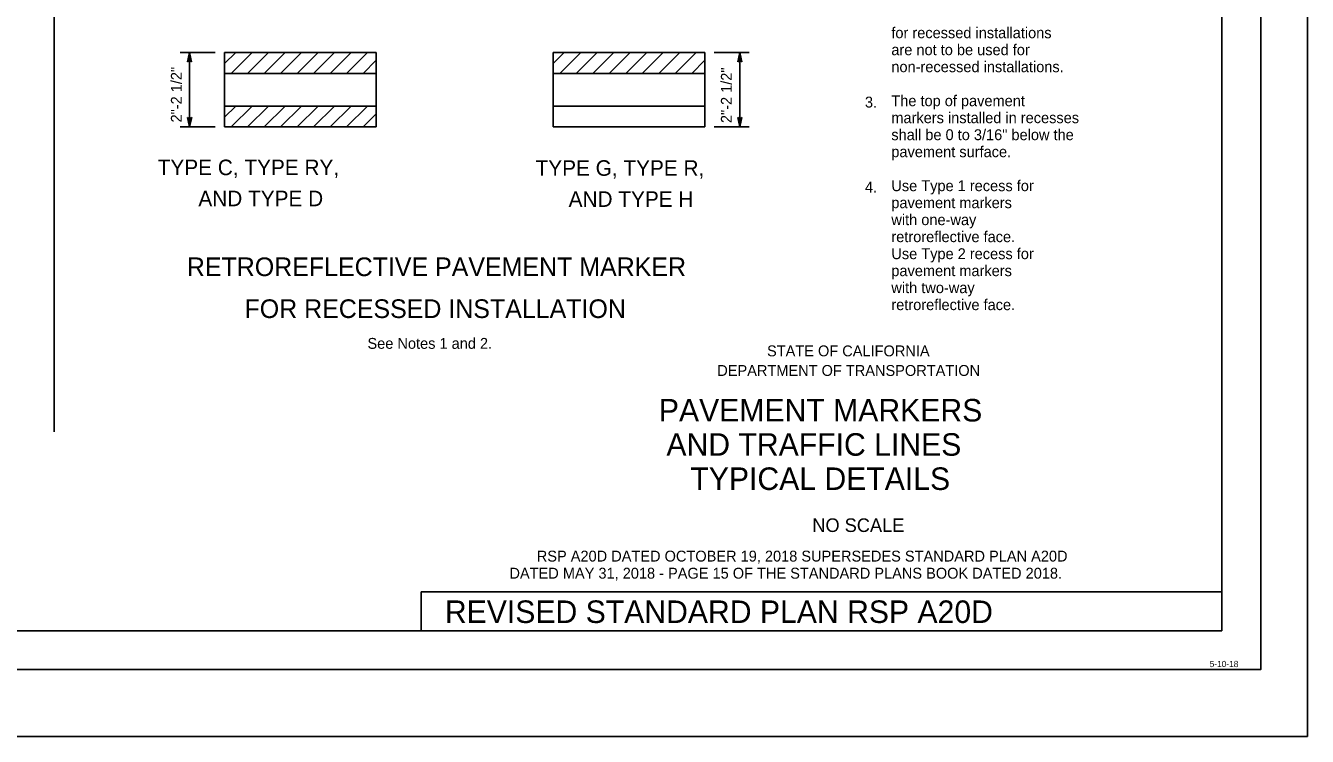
# Model space of a CAD drawing. Extents: x -893 to 867, y -474 to 712.
# Drawn here: x 42 to 867, y -474 to -17 of the extents above; entities that cross this region are included whole.
import ezdxf

# ---------------------------------------------------------------- set-up
doc = ezdxf.new("R2010")
doc.units = 0
for name, color, linetype in [('10 Sheet Format', 7, 'Continuous'), ('56 Stage 3 Anno', 7, 'Continuous'), ('57 Undefined', 7, 'Continuous'), ('59 Sndwall Anno', 7, 'Continuous'), ('60 Nongeo Data', 7, 'Continuous')]:
    doc.layers.add(name, color=color, linetype=linetype)

msp = doc.modelspace()

# ---------------------------------------------------------------- linework, layer by layer
at = {"layer": '10 Sheet Format'}
for p, q in [((811.55, -406.04), (811.55, 643.96)), ((296.74, -381), (811.54, -381)), ((296.74, -405.92), (296.74, -381)), ((-813.45, -406.04), (811.55, -406.04)), ((836.58, -431.05), (836.58, -431.05))]:
    msp.add_line(p, q, dxfattribs=at)
for points in [[(-893.46, -474.05), (866.55, -474.05), (866.55, 711.96), (-893.46, 711.96)], [(-863.43, 668.96), (836.57, 668.96), (836.57, -431.04), (-863.43, -431.04)], [(-863.43, 668.96), (836.57, 668.96), (836.57, -431.04), (-863.43, -431.04)]]:
    msp.add_lwpolyline(points, close=True, dxfattribs=at)
at = {"layer": '56 Stage 3 Anno'}
for p, q in [((164.35, -33.89), (141.85, -33.89)), ((146.51, -39.89), (147.85, -33.89)), ((147.85, -39.09), (146.51, -39.89)), ((146.51, -39.89), (146.51, -39.89)), ((146.87, -39.68), (147.85, -35.27)), ((147.23, -39.44), (147.85, -36.66)), ((147.57, -39.27), (147.85, -38.04)), ((147.85, -81.89), (147.85, -33.89)), ((147.85, -33.89), (147.85, -33.89)), ((147.85, -33.89), (149.18, -39.89)), ((147.85, -36.66), (148.48, -39.48)), ((147.85, -38.04), (148.12, -39.25)), ((149.18, -39.89), (147.85, -39.09)), ((147.86, -35.28), (148.82, -39.66)), ((149.18, -39.89), (149.18, -39.89)), ((485.14, -33.89), (507.64, -33.89)), ((501.64, -33.89), (500.31, -39.89)), ((500.31, -39.89), (501.64, -39.09)), ((500.31, -39.89), (500.31, -39.89)), ((501.64, -35.28), (500.67, -39.66)), ((501.64, -36.66), (501.02, -39.48)), ((501.64, -38.04), (501.38, -39.25)), ((501.64, -81.89), (501.64, -33.89)), ((502.98, -39.89), (501.64, -33.89)), ((501.64, -33.89), (501.64, -33.89)), ((502.62, -39.68), (501.64, -35.27)), ((502.26, -39.44), (501.64, -36.66)), ((501.92, -39.27), (501.64, -38.04)), ((501.64, -39.09), (502.98, -39.89)), ((502.98, -39.89), (502.98, -39.89)), ((164.35, -81.89), (141.85, -81.89)), ((147.85, -81.89), (146.52, -75.89)), ((146.52, -75.89), (146.52, -75.89)), ((146.52, -75.89), (147.85, -76.69)), ((147.85, -80.5), (146.88, -76.13)), ((147.85, -79.13), (147.23, -76.3)), ((147.85, -77.75), (147.59, -76.54)), ((147.85, -76.69), (149.19, -75.89)), ((149.19, -75.89), (147.85, -81.89)), ((148.84, -76.11), (147.85, -80.51)), ((148.48, -76.34), (147.85, -79.13)), ((148.13, -76.52), (147.85, -77.75)), ((147.85, -81.89), (147.85, -81.89)), ((149.19, -75.89), (149.19, -75.89)), ((485.14, -81.89), (507.64, -81.89)), ((501.64, -76.69), (500.3, -75.89)), ((500.3, -75.89), (500.3, -75.89)), ((500.3, -75.89), (501.64, -81.89)), ((500.66, -76.11), (501.64, -80.51)), ((501.02, -76.34), (501.64, -79.13)), ((501.36, -76.52), (501.64, -77.75)), ((501.64, -81.89), (502.97, -75.89)), ((502.97, -75.89), (501.64, -76.69)), ((501.64, -80.5), (502.61, -76.13)), ((501.64, -79.13), (502.26, -76.3)), ((501.64, -77.75), (501.9, -76.54)), ((501.64, -81.89), (501.64, -81.89)), ((502.97, -75.89), (502.97, -75.89))]:
    msp.add_line(p, q, dxfattribs=at)
at = {"layer": '59 Sndwall Anno'}
for points in [[(170.35, -41.02), (177.48, -33.89)], [(174.58, -47.39), (188.09, -33.89)], [(185.19, -47.39), (198.69, -33.89)], [(195.8, -47.39), (209.3, -33.89)], [(206.4, -47.39), (219.9, -33.89)], [(217.01, -47.39), (230.51, -33.89)], [(227.62, -47.39), (241.12, -33.89)], [(238.22, -47.39), (251.72, -33.89)], [(248.83, -47.39), (262.33, -33.89)], [(259.44, -47.39), (267.85, -38.98)], [(381.64, -41.02), (388.77, -33.89)], [(385.87, -47.39), (399.37, -33.89)], [(396.48, -47.39), (409.98, -33.89)], [(407.09, -47.39), (420.59, -33.89)], [(417.69, -47.39), (431.19, -33.89)], [(428.3, -47.39), (441.8, -33.89)], [(438.91, -47.39), (452.41, -33.89)], [(449.51, -47.39), (463.01, -33.89)], [(460.12, -47.39), (473.62, -33.89)], [(470.73, -47.39), (479.14, -38.98)], [(170.35, -75.52), (177.48, -68.39)], [(174.58, -81.89), (188.09, -68.39)], [(185.19, -81.89), (198.69, -68.39)], [(195.8, -81.89), (209.3, -68.39)], [(206.4, -81.89), (219.9, -68.39)], [(217.01, -81.89), (230.51, -68.39)], [(227.62, -81.89), (241.12, -68.39)], [(238.22, -81.89), (251.72, -68.39)], [(248.83, -81.89), (262.33, -68.39)], [(259.44, -81.89), (267.85, -73.48)]]:
    msp.add_lwpolyline(points, dxfattribs=at)
at = {"layer": '60 Nongeo Data'}
for p, q in [((60.83, -278), (60.83, 627.13)), ((170.35, -81.89), (170.35, -33.89)), ((170.35, -33.89), (267.85, -33.89)), ((267.85, -81.89), (267.85, -33.89)), ((381.64, -33.89), (479.14, -33.89)), ((381.64, -81.89), (381.64, -33.89)), ((479.14, -81.89), (479.14, -33.89)), ((170.35, -47.39), (267.85, -47.39)), ((381.64, -47.39), (479.14, -47.39)), ((170.35, -68.39), (267.85, -68.39)), ((170.35, -68.39), (267.85, -68.39)), ((381.64, -68.39), (479.14, -68.39)), ((170.35, -81.89), (267.85, -81.89)), ((170.35, -81.89), (267.85, -81.89)), ((381.64, -81.89), (479.14, -81.89))]:
    msp.add_line(p, q, dxfattribs=at)

# ---------------------------------------------------------------- texts
at = {"layer": '10 Sheet Format'}
for s, height, p in [('STATE OF CALIFORNIA', 7, (519.13, -229.47)), ('DEPARTMENT OF TRANSPORTATION', 7, (487.13, -242.08)), ('PAVEMENT MARKERS', 14.5, (449.58, -271.41)), ('AND TRAFFIC LINES', 14.5, (454.43, -293.44)), ('TYPICAL DETAILS', 14.5, (469.84, -315.47)), ('NO SCALE', 8.75, (548.25, -342.51)), ('RSP A20D DATED OCTOBER 19, 2018 SUPERSEDES STANDARD PLAN A20D ', 7, (371.08, -361.54)), ('DATED MAY 31, 2018 - PAGE 15 OF THE STANDARD PLANS BOOK DATED 2018.', 7, (353.51, -372.54)), ('REVISED STANDARD PLAN RSP A20D', 14.5, (312, -401.07)), ('5-10-18', 4, (803.74, -429.46))]:
    msp.add_text(s, height=height, dxfattribs=at).set_placement(p)
at = {"layer": '57 Undefined'}
for s, height, p in [('for recessed installations', 7, (599.06, -24.76)), ('are not to be used for', 7, (599.06, -35.69)), ('non-recessed installations.', 7, (599.06, -46.63)), ('3.', 7, (582.09, -69.37)), ('The top of pavement', 7, (599.06, -68.51)), ('markers installed in recesses', 7, (599.06, -79.44)), ('shall be 0 to 3/16" below the', 7, (599.06, -90.38)), ('pavement surface.', 7, (599.06, -101.32)), ('TYPE C, TYPE RY,', 10, (127.35, -112.89)), ('TYPE G, TYPE R,', 10, (370.3, -113.3)), ('AND TYPE D', 10, (153.5, -132.89)), ('AND TYPE H', 10, (391.57, -133.3)), ('4.', 7, (582.09, -124.06)), ('Use Type 1 recess for', 7, (599.06, -123.19)), ('pavement markers', 7, (599.06, -134.13)), ('with one-way ', 7, (599.06, -145.06)), ('retroreflective face.  ', 7, (599.06, -156)), ('Use Type 2 recess for', 7, (599.06, -166.94)), ('RETROREFLECTIVE PAVEMENT MARKER', 12, (146.09, -177.85)), ('pavement markers', 7, (599.06, -177.88)), ('with two-way', 7, (599.06, -188.81)), ('FOR RECESSED INSTALLATION', 12, (183.16, -204.82)), ('retroreflective face.', 7, (599.06, -199.75)), ('See Notes 1 and 2.', 7, (262.22, -224.64))]:
    msp.add_text(s, height=height, dxfattribs=at).set_placement(p)
for p in [(142.82, -78.99), (496.46, -79.37)]:
    msp.add_text('2"-2 1/2"', height=7, rotation=90, dxfattribs=at).set_placement(p)

doc.saveas('drawing.dxf')
